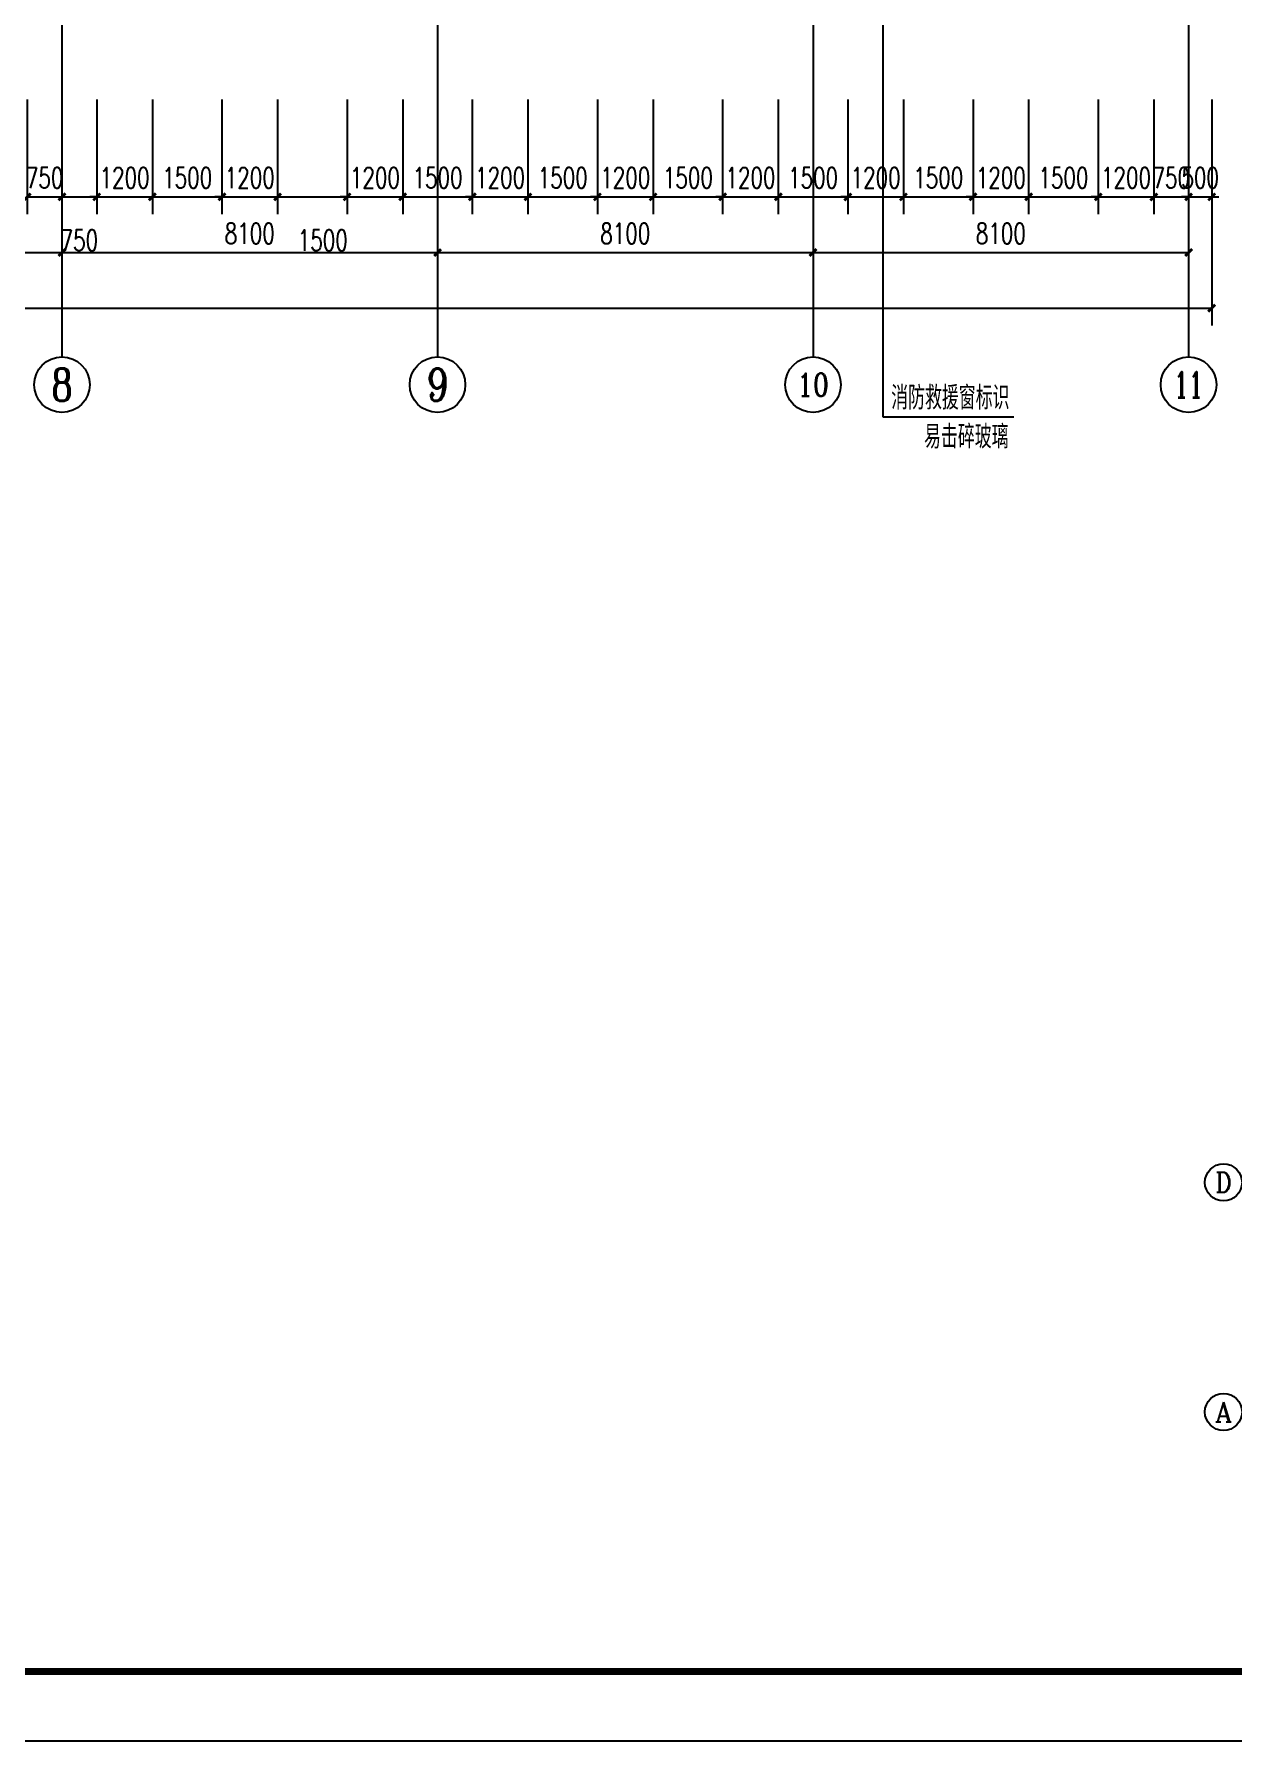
# Model space of a CAD drawing. Extents: x 1738711 to 2346805, y 1189731 to 2516152.
# Drawn here: x 1964985 to 1990840, y 1949090 to 1985918 of the extents above; entities that cross this region are included whole.
import ezdxf
from ezdxf.enums import TextEntityAlignment as Align

# ---------------------------------------------------------------- set-up
doc = ezdxf.new("R2010")
doc.units = 0
doc.header["$LTSCALE"] = 1000
doc.header["$MEASUREMENT"] = 0
for name, color, linetype in [('AXIS', 3, 'Continuous'), ('AXIS_TEXT', 7, 'Continuous'), ('DIM_LEAD', 3, 'Continuous'), ('DOTE', 1, 'Continuous'), ('PUB_DIM', 3, 'Continuous'), ('PUB_TEXT', 7, 'Continuous'), ('TK', 4, 'Continuous')]:
    doc.layers.add(name, color=color, linetype=linetype)
doc.styles.add('_TCH_AXIS', font='COMPLEX', dxfattribs={"bigfont": 'GBCBIG'})
doc.styles.add('_TCH_DIM', font='SIMPLEX', dxfattribs={"bigfont": 'GBCBIG'})
doc.styles.add('_TCH_DIM_T3', font='SIMPLEX', dxfattribs={"width": 0.705882, "bigfont": 'GBCBIG'})
doc.styles.add('COMPLEX', font='COMPLEX')
doc.styles.add('宋体', font='SIMSUN.TTF', dxfattribs={"width": 0.75})
doc.dimstyles.new('_TCH_ARCH&&150', dxfattribs={"dimtxt": 446.25, "dimasz": 150, "dimexe": 375, "dimexo": 450, "dimgap": 189.375, "dimtad": 1, "dimdec": 0, "dimzin": 0, "dimdsep": 46, "dimtxsty": '_TCH_DIM_T3', "dimblk": 'ARCHTICK', "dimcen": 0.09, "dimclrt": 7, "dimazin": 2, "dimtfac": 1, "dimtdec": 0, "dimtix": 1, "dimtmove": 2, "dimatfit": 3, "dimfxl": 1, "dimtolj": 1, "dimtzin": 0, "dimarcsym": 0})

# ---------------------------------------------------------------- blocks, each defined once
blk = doc.blocks.new('herahreaherh')
at = {"layer": 'DIM_LEAD'}
for p, q in [((1983292, 1987351), (1983292, 1977666)), ((1983292, 1977666), (1986118, 1977666))]:
    blk.add_line(p, q, dxfattribs=at)
at = {"layer": 'PUB_TEXT', "color": 7, "style": '_TCH_DIM'}
for s, p in [('消防救援窗标识', (1983470, 1977823)), ('易击碎玻璃', (1984179, 1976983))]:
    blk.add_text(s, height=506.4, dxfattribs=at).set_placement(p)
blk = doc.blocks.new('hjashrtahreahe')
at = {"layer": 'TK', "color": 7, "const_width": 25}
blk.add_lwpolyline([(0, 59400), (84100, 59400), (84100, 0), (0, 0)], close=True, dxfattribs=at)
at = {"layer": 'TK', "color": 3, "const_width": 100}
blk.add_lwpolyline([(2500, 1000), (2500, 58400), (83100, 58400), (83100, 1000)], close=True, dxfattribs=at)
at = {"layer": 'TK', "style": '宋体', "width": 0.75}
for tag, height, p in [('项目负责人', 350, (6003, 57089)), ('专业负责人', 350, (6003, 56224)), ('设计人', 350, (6003, 55419)), ('版号1', 250, (77304, 22193)), ('时间1', 250, (82405, 22193)), ('版号2', 250, (77304, 21593)), ('时间2', 250, (82405, 21593)), ('版号3', 250, (77304, 20993)), ('时间3', 250, (82405, 20993)), ('建筑会签', 0.0001, (78978, 2403)), ('电气会签', 0.0001, (82128, 2403)), ('结构会签', 0.0001, (78978, 1803)), ('暖通会签', 0.0001, (82128, 1803)), ('给排水会签', 0.0001, (78978, 1250)), ('智能化会签', 0.0001, (82128, 1250))]:
    blk.add_attdef(tag, text='', height=height, dxfattribs=at).set_placement(p, align=Align.CENTER)
for tag, p in [('合作设计单位', (80816, 48986)), ('版号说明1', (79854, 22318)), ('版号说明2', (79854, 21718)), ('版号说明3', (79854, 21118)), ('浙江绿储科技有限公司', (80545, 16036)), ('百兆瓦级集中式熔盐储能关键', (80545, 14953)), ('设备研发及制造基地项目', (80545, 14603)), ('1#研发楼', (80545, 13636)), ('图名', (80545, 12436)), ('工程编号', (78978, 11461)), ('子项编号', (82128, 11461)), ('建筑', (78978, 10711)), ('图号', (82128, 10711)), ('施工图', (78978, 9961)), ('2023.03', (82128, 9961)), ('审定', (79353, 8461)), ('审核', (79353, 7711)), ('工程负责', (79353, 6961)), ('专业负责', (79353, 6211)), ('设计', (79353, 5461)), ('制图', (79353, 4711)), ('校对', (79353, 3961))]:
    blk.add_attdef(tag, text='', height=250, dxfattribs=at).set_placement(p, align=Align.MIDDLE_CENTER)
blk = doc.blocks.new('_ArchTick')
at = {"color": 0, "linetype": 'ByBlock', "const_width": 0.4}
blk.add_lwpolyline([(-0.5, -0.5), (0.5, 0.5)], dxfattribs=at)
blk = doc.blocks.new('*D3852')
at = {"layer": 'Defpoints', "color": 0, "transparency": 16777216}
for p in [(1964835, 1984956), (1965585, 1984956), (1965585, 1982409)]:
    blk.add_point(p, dxfattribs=at)
at = {"layer": 'PUB_DIM', "color": 0, "lineweight": -2, "transparency": 16777216}
for p, q in [((1964835, 1984506), (1964835, 1982034)), ((1965585, 1984506), (1965585, 1982034)), ((1964835, 1982409), (1965585, 1982409))]:
    blk.add_line(p, q, dxfattribs=at)
at = {"layer": 'PUB_DIM', "color": 0, "lineweight": -2, "transparency": 16777216, "xscale": 150, "yscale": 150, "zscale": 150, "rotation": 180}
blk.add_blockref('_ArchTick', (1964835, 1982409), dxfattribs=at)
at = {"layer": 'PUB_DIM', "color": 0, "lineweight": -2, "transparency": 16777216, "xscale": 150, "yscale": 150, "zscale": 150}
blk.add_blockref('_ArchTick', (1965585, 1982409), dxfattribs=at)
at = {"layer": 'PUB_DIM', "color": 7, "transparency": 16777216, "insert": (1965210, 1982822), "char_height": 446.2, "attachment_point": 5, "style": '_TCH_DIM_T3'}
blk.add_mtext('\\A1;750', dxfattribs=at)
blk = doc.blocks.new('*D3853')
at = {"layer": 'Defpoints', "color": 0, "transparency": 16777216}
for p in [(1965585, 1984956), (1966335, 1984956), (1966335, 1982409)]:
    blk.add_point(p, dxfattribs=at)
at = {"layer": 'PUB_DIM', "color": 0, "lineweight": -2, "transparency": 16777216}
for p, q in [((1965585, 1984506), (1965585, 1982034)), ((1966335, 1984506), (1966335, 1982034)), ((1965585, 1982409), (1966335, 1982409))]:
    blk.add_line(p, q, dxfattribs=at)
at = {"layer": 'PUB_DIM', "color": 0, "lineweight": -2, "transparency": 16777216, "xscale": 150, "yscale": 150, "zscale": 150, "rotation": 180}
blk.add_blockref('_ArchTick', (1965585, 1982409), dxfattribs=at)
at = {"layer": 'PUB_DIM', "color": 0, "lineweight": -2, "transparency": 16777216, "xscale": 150, "yscale": 150, "zscale": 150}
blk.add_blockref('_ArchTick', (1966335, 1982409), dxfattribs=at)
at = {"layer": 'PUB_DIM', "color": 7, "transparency": 16777216, "insert": (1965960, 1981472), "char_height": 446.2, "attachment_point": 5, "style": '_TCH_DIM_T3'}
blk.add_mtext('\\A1;750', dxfattribs=at)
blk = doc.blocks.new('*D3854')
at = {"layer": 'Defpoints', "color": 0, "transparency": 16777216}
for p in [(1966335, 1984956), (1967535, 1984956), (1967535, 1982409)]:
    blk.add_point(p, dxfattribs=at)
at = {"layer": 'PUB_DIM', "color": 0, "lineweight": -2, "transparency": 16777216}
for p, q in [((1966335, 1984506), (1966335, 1982034)), ((1967535, 1984506), (1967535, 1982034)), ((1966335, 1982409), (1966185, 1982409)), ((1966335, 1982409), (1967535, 1982409)), ((1967535, 1982409), (1967685, 1982409))]:
    blk.add_line(p, q, dxfattribs=at)
at = {"layer": 'PUB_DIM', "color": 0, "lineweight": -2, "transparency": 16777216, "xscale": 150, "yscale": 150, "zscale": 150}
blk.add_blockref('_ArchTick', (1966335, 1982409), dxfattribs=at)
at = {"layer": 'PUB_DIM', "color": 0, "lineweight": -2, "transparency": 16777216, "xscale": 150, "yscale": 150, "zscale": 150, "rotation": 180}
blk.add_blockref('_ArchTick', (1967535, 1982409), dxfattribs=at)
at = {"layer": 'PUB_DIM', "color": 7, "transparency": 16777216, "insert": (1966935, 1982822), "char_height": 446.2, "attachment_point": 5, "style": '_TCH_DIM_T3'}
blk.add_mtext('\\A1;1200', dxfattribs=at)
blk = doc.blocks.new('*D3855')
at = {"layer": 'Defpoints', "color": 0, "transparency": 16777216}
for p in [(1967535, 1984956), (1969035, 1984956), (1969035, 1982409)]:
    blk.add_point(p, dxfattribs=at)
at = {"layer": 'PUB_DIM', "color": 0, "lineweight": -2, "transparency": 16777216}
for p, q in [((1967535, 1984506), (1967535, 1982034)), ((1969035, 1984506), (1969035, 1982034)), ((1967535, 1982409), (1969035, 1982409))]:
    blk.add_line(p, q, dxfattribs=at)
at = {"layer": 'PUB_DIM', "color": 0, "lineweight": -2, "transparency": 16777216, "xscale": 150, "yscale": 150, "zscale": 150, "rotation": 180}
blk.add_blockref('_ArchTick', (1967535, 1982409), dxfattribs=at)
at = {"layer": 'PUB_DIM', "color": 0, "lineweight": -2, "transparency": 16777216, "xscale": 150, "yscale": 150, "zscale": 150}
blk.add_blockref('_ArchTick', (1969035, 1982409), dxfattribs=at)
at = {"layer": 'PUB_DIM', "color": 7, "transparency": 16777216, "insert": (1968285, 1982822), "char_height": 446.2, "attachment_point": 5, "style": '_TCH_DIM_T3'}
blk.add_mtext('\\A1;1500', dxfattribs=at)
blk = doc.blocks.new('*D3856')
at = {"layer": 'Defpoints', "color": 0, "transparency": 16777216}
for p in [(1969035, 1984956), (1970235, 1984956), (1970235, 1982409)]:
    blk.add_point(p, dxfattribs=at)
at = {"layer": 'PUB_DIM', "color": 0, "lineweight": -2, "transparency": 16777216}
for p, q in [((1969035, 1984506), (1969035, 1982034)), ((1970235, 1984506), (1970235, 1982034)), ((1969035, 1982409), (1968885, 1982409)), ((1969035, 1982409), (1970235, 1982409)), ((1970235, 1982409), (1970385, 1982409))]:
    blk.add_line(p, q, dxfattribs=at)
at = {"layer": 'PUB_DIM', "color": 0, "lineweight": -2, "transparency": 16777216, "xscale": 150, "yscale": 150, "zscale": 150}
blk.add_blockref('_ArchTick', (1969035, 1982409), dxfattribs=at)
at = {"layer": 'PUB_DIM', "color": 0, "lineweight": -2, "transparency": 16777216, "xscale": 150, "yscale": 150, "zscale": 150, "rotation": 180}
blk.add_blockref('_ArchTick', (1970235, 1982409), dxfattribs=at)
at = {"layer": 'PUB_DIM', "color": 7, "transparency": 16777216, "insert": (1969635, 1982822), "char_height": 446.2, "attachment_point": 5, "style": '_TCH_DIM_T3'}
blk.add_mtext('\\A1;1200', dxfattribs=at)
blk = doc.blocks.new('*D3857')
at = {"layer": 'Defpoints', "color": 0, "transparency": 16777216}
for p in [(1970235, 1984956), (1971735, 1984956), (1971735, 1982409)]:
    blk.add_point(p, dxfattribs=at)
at = {"layer": 'PUB_DIM', "color": 0, "lineweight": -2, "transparency": 16777216}
for p, q in [((1970235, 1984506), (1970235, 1982034)), ((1971735, 1984506), (1971735, 1982034)), ((1970235, 1982409), (1971735, 1982409))]:
    blk.add_line(p, q, dxfattribs=at)
at = {"layer": 'PUB_DIM', "color": 0, "lineweight": -2, "transparency": 16777216, "xscale": 150, "yscale": 150, "zscale": 150, "rotation": 180}
blk.add_blockref('_ArchTick', (1970235, 1982409), dxfattribs=at)
at = {"layer": 'PUB_DIM', "color": 0, "lineweight": -2, "transparency": 16777216, "xscale": 150, "yscale": 150, "zscale": 150}
blk.add_blockref('_ArchTick', (1971735, 1982409), dxfattribs=at)
at = {"layer": 'PUB_DIM', "color": 7, "transparency": 16777216, "insert": (1971210, 1981472), "char_height": 446.2, "attachment_point": 5, "style": '_TCH_DIM_T3'}
blk.add_mtext('\\A1;1500', dxfattribs=at)
blk = doc.blocks.new('*D3858')
at = {"layer": 'Defpoints', "color": 0, "transparency": 16777216}
for p in [(1971735, 1984956), (1972935, 1984956), (1972935, 1982409)]:
    blk.add_point(p, dxfattribs=at)
at = {"layer": 'PUB_DIM', "color": 0, "lineweight": -2, "transparency": 16777216}
for p, q in [((1971735, 1984506), (1971735, 1982034)), ((1972935, 1984506), (1972935, 1982034)), ((1971735, 1982409), (1971585, 1982409)), ((1971735, 1982409), (1972935, 1982409)), ((1972935, 1982409), (1973085, 1982409))]:
    blk.add_line(p, q, dxfattribs=at)
at = {"layer": 'PUB_DIM', "color": 0, "lineweight": -2, "transparency": 16777216, "xscale": 150, "yscale": 150, "zscale": 150}
blk.add_blockref('_ArchTick', (1971735, 1982409), dxfattribs=at)
at = {"layer": 'PUB_DIM', "color": 0, "lineweight": -2, "transparency": 16777216, "xscale": 150, "yscale": 150, "zscale": 150, "rotation": 180}
blk.add_blockref('_ArchTick', (1972935, 1982409), dxfattribs=at)
at = {"layer": 'PUB_DIM', "color": 7, "transparency": 16777216, "insert": (1972335, 1982822), "char_height": 446.2, "attachment_point": 5, "style": '_TCH_DIM_T3'}
blk.add_mtext('\\A1;1200', dxfattribs=at)
blk = doc.blocks.new('*D3859')
at = {"layer": 'Defpoints', "color": 0, "transparency": 16777216}
for p in [(1972935, 1984956), (1974435, 1984956), (1974435, 1982409)]:
    blk.add_point(p, dxfattribs=at)
at = {"layer": 'PUB_DIM', "color": 0, "lineweight": -2, "transparency": 16777216}
for p, q in [((1972935, 1984506), (1972935, 1982034)), ((1974435, 1984506), (1974435, 1982034)), ((1972935, 1982409), (1974435, 1982409))]:
    blk.add_line(p, q, dxfattribs=at)
at = {"layer": 'PUB_DIM', "color": 0, "lineweight": -2, "transparency": 16777216, "xscale": 150, "yscale": 150, "zscale": 150, "rotation": 180}
blk.add_blockref('_ArchTick', (1972935, 1982409), dxfattribs=at)
at = {"layer": 'PUB_DIM', "color": 0, "lineweight": -2, "transparency": 16777216, "xscale": 150, "yscale": 150, "zscale": 150}
blk.add_blockref('_ArchTick', (1974435, 1982409), dxfattribs=at)
at = {"layer": 'PUB_DIM', "color": 7, "transparency": 16777216, "insert": (1973685, 1982822), "char_height": 446.2, "attachment_point": 5, "style": '_TCH_DIM_T3'}
blk.add_mtext('\\A1;1500', dxfattribs=at)
blk = doc.blocks.new('*D3860')
at = {"layer": 'Defpoints', "color": 0, "transparency": 16777216}
for p in [(1974435, 1984956), (1975635, 1984956), (1975635, 1982409)]:
    blk.add_point(p, dxfattribs=at)
at = {"layer": 'PUB_DIM', "color": 0, "lineweight": -2, "transparency": 16777216}
for p, q in [((1974435, 1984506), (1974435, 1982034)), ((1975635, 1984506), (1975635, 1982034)), ((1974435, 1982409), (1974285, 1982409)), ((1974435, 1982409), (1975635, 1982409)), ((1975635, 1982409), (1975785, 1982409))]:
    blk.add_line(p, q, dxfattribs=at)
at = {"layer": 'PUB_DIM', "color": 0, "lineweight": -2, "transparency": 16777216, "xscale": 150, "yscale": 150, "zscale": 150}
blk.add_blockref('_ArchTick', (1974435, 1982409), dxfattribs=at)
at = {"layer": 'PUB_DIM', "color": 0, "lineweight": -2, "transparency": 16777216, "xscale": 150, "yscale": 150, "zscale": 150, "rotation": 180}
blk.add_blockref('_ArchTick', (1975635, 1982409), dxfattribs=at)
at = {"layer": 'PUB_DIM', "color": 7, "transparency": 16777216, "insert": (1975035, 1982822), "char_height": 446.2, "attachment_point": 5, "style": '_TCH_DIM_T3'}
blk.add_mtext('\\A1;1200', dxfattribs=at)
blk = doc.blocks.new('*D3861')
at = {"layer": 'Defpoints', "color": 0, "transparency": 16777216}
for p in [(1975635, 1984956), (1977135, 1984956), (1977135, 1982409)]:
    blk.add_point(p, dxfattribs=at)
at = {"layer": 'PUB_DIM', "color": 0, "lineweight": -2, "transparency": 16777216}
for p, q in [((1975635, 1984506), (1975635, 1982034)), ((1977135, 1984506), (1977135, 1982034)), ((1975635, 1982409), (1977135, 1982409))]:
    blk.add_line(p, q, dxfattribs=at)
at = {"layer": 'PUB_DIM', "color": 0, "lineweight": -2, "transparency": 16777216, "xscale": 150, "yscale": 150, "zscale": 150, "rotation": 180}
blk.add_blockref('_ArchTick', (1975635, 1982409), dxfattribs=at)
at = {"layer": 'PUB_DIM', "color": 0, "lineweight": -2, "transparency": 16777216, "xscale": 150, "yscale": 150, "zscale": 150}
blk.add_blockref('_ArchTick', (1977135, 1982409), dxfattribs=at)
at = {"layer": 'PUB_DIM', "color": 7, "transparency": 16777216, "insert": (1976385, 1982822), "char_height": 446.2, "attachment_point": 5, "style": '_TCH_DIM_T3'}
blk.add_mtext('\\A1;1500', dxfattribs=at)
blk = doc.blocks.new('*D3862')
at = {"layer": 'Defpoints', "color": 0, "transparency": 16777216}
for p in [(1977135, 1984956), (1978335, 1984956), (1978335, 1982409)]:
    blk.add_point(p, dxfattribs=at)
at = {"layer": 'PUB_DIM', "color": 0, "lineweight": -2, "transparency": 16777216}
for p, q in [((1977135, 1984506), (1977135, 1982034)), ((1978335, 1984506), (1978335, 1982034)), ((1977135, 1982409), (1976985, 1982409)), ((1977135, 1982409), (1978335, 1982409)), ((1978335, 1982409), (1978485, 1982409))]:
    blk.add_line(p, q, dxfattribs=at)
at = {"layer": 'PUB_DIM', "color": 0, "lineweight": -2, "transparency": 16777216, "xscale": 150, "yscale": 150, "zscale": 150}
blk.add_blockref('_ArchTick', (1977135, 1982409), dxfattribs=at)
at = {"layer": 'PUB_DIM', "color": 0, "lineweight": -2, "transparency": 16777216, "xscale": 150, "yscale": 150, "zscale": 150, "rotation": 180}
blk.add_blockref('_ArchTick', (1978335, 1982409), dxfattribs=at)
at = {"layer": 'PUB_DIM', "color": 7, "transparency": 16777216, "insert": (1977735, 1982822), "char_height": 446.2, "attachment_point": 5, "style": '_TCH_DIM_T3'}
blk.add_mtext('\\A1;1200', dxfattribs=at)
blk = doc.blocks.new('*D3863')
at = {"layer": 'Defpoints', "color": 0, "transparency": 16777216}
for p in [(1978335, 1984956), (1979835, 1984956), (1979835, 1982409)]:
    blk.add_point(p, dxfattribs=at)
at = {"layer": 'PUB_DIM', "color": 0, "lineweight": -2, "transparency": 16777216}
for p, q in [((1978335, 1984506), (1978335, 1982034)), ((1979835, 1984506), (1979835, 1982034)), ((1978335, 1982409), (1979835, 1982409))]:
    blk.add_line(p, q, dxfattribs=at)
at = {"layer": 'PUB_DIM', "color": 0, "lineweight": -2, "transparency": 16777216, "xscale": 150, "yscale": 150, "zscale": 150, "rotation": 180}
blk.add_blockref('_ArchTick', (1978335, 1982409), dxfattribs=at)
at = {"layer": 'PUB_DIM', "color": 0, "lineweight": -2, "transparency": 16777216, "xscale": 150, "yscale": 150, "zscale": 150}
blk.add_blockref('_ArchTick', (1979835, 1982409), dxfattribs=at)
at = {"layer": 'PUB_DIM', "color": 7, "transparency": 16777216, "insert": (1979085, 1982822), "char_height": 446.2, "attachment_point": 5, "style": '_TCH_DIM_T3'}
blk.add_mtext('\\A1;1500', dxfattribs=at)
blk = doc.blocks.new('*D3864')
at = {"layer": 'Defpoints', "color": 0, "transparency": 16777216}
for p in [(1979835, 1984956), (1981035, 1984956), (1981035, 1982409)]:
    blk.add_point(p, dxfattribs=at)
at = {"layer": 'PUB_DIM', "color": 0, "lineweight": -2, "transparency": 16777216}
for p, q in [((1979835, 1984506), (1979835, 1982034)), ((1981035, 1984506), (1981035, 1982034)), ((1979835, 1982409), (1979685, 1982409)), ((1979835, 1982409), (1981035, 1982409)), ((1981035, 1982409), (1981185, 1982409))]:
    blk.add_line(p, q, dxfattribs=at)
at = {"layer": 'PUB_DIM', "color": 0, "lineweight": -2, "transparency": 16777216, "xscale": 150, "yscale": 150, "zscale": 150}
blk.add_blockref('_ArchTick', (1979835, 1982409), dxfattribs=at)
at = {"layer": 'PUB_DIM', "color": 0, "lineweight": -2, "transparency": 16777216, "xscale": 150, "yscale": 150, "zscale": 150, "rotation": 180}
blk.add_blockref('_ArchTick', (1981035, 1982409), dxfattribs=at)
at = {"layer": 'PUB_DIM', "color": 7, "transparency": 16777216, "insert": (1980435, 1982822), "char_height": 446.2, "attachment_point": 5, "style": '_TCH_DIM_T3'}
blk.add_mtext('\\A1;1200', dxfattribs=at)
blk = doc.blocks.new('*D3865')
at = {"layer": 'Defpoints', "color": 0, "transparency": 16777216}
for p in [(1981035, 1984956), (1982535, 1984956), (1982535, 1982409)]:
    blk.add_point(p, dxfattribs=at)
at = {"layer": 'PUB_DIM', "color": 0, "lineweight": -2, "transparency": 16777216}
for p, q in [((1981035, 1984506), (1981035, 1982034)), ((1982535, 1984506), (1982535, 1982034)), ((1981035, 1982409), (1982535, 1982409))]:
    blk.add_line(p, q, dxfattribs=at)
at = {"layer": 'PUB_DIM', "color": 0, "lineweight": -2, "transparency": 16777216, "xscale": 150, "yscale": 150, "zscale": 150, "rotation": 180}
blk.add_blockref('_ArchTick', (1981035, 1982409), dxfattribs=at)
at = {"layer": 'PUB_DIM', "color": 0, "lineweight": -2, "transparency": 16777216, "xscale": 150, "yscale": 150, "zscale": 150}
blk.add_blockref('_ArchTick', (1982535, 1982409), dxfattribs=at)
at = {"layer": 'PUB_DIM', "color": 7, "transparency": 16777216, "insert": (1981785, 1982822), "char_height": 446.2, "attachment_point": 5, "style": '_TCH_DIM_T3'}
blk.add_mtext('\\A1;1500', dxfattribs=at)
blk = doc.blocks.new('*D3866')
at = {"layer": 'Defpoints', "color": 0, "transparency": 16777216}
for p in [(1982535, 1984956), (1983735, 1984956), (1983735, 1982409)]:
    blk.add_point(p, dxfattribs=at)
at = {"layer": 'PUB_DIM', "color": 0, "lineweight": -2, "transparency": 16777216}
for p, q in [((1982535, 1984506), (1982535, 1982034)), ((1983735, 1984506), (1983735, 1982034)), ((1982535, 1982409), (1982385, 1982409)), ((1982535, 1982409), (1983735, 1982409)), ((1983735, 1982409), (1983885, 1982409))]:
    blk.add_line(p, q, dxfattribs=at)
at = {"layer": 'PUB_DIM', "color": 0, "lineweight": -2, "transparency": 16777216, "xscale": 150, "yscale": 150, "zscale": 150}
blk.add_blockref('_ArchTick', (1982535, 1982409), dxfattribs=at)
at = {"layer": 'PUB_DIM', "color": 0, "lineweight": -2, "transparency": 16777216, "xscale": 150, "yscale": 150, "zscale": 150, "rotation": 180}
blk.add_blockref('_ArchTick', (1983735, 1982409), dxfattribs=at)
at = {"layer": 'PUB_DIM', "color": 7, "transparency": 16777216, "insert": (1983135, 1982822), "char_height": 446.2, "attachment_point": 5, "style": '_TCH_DIM_T3'}
blk.add_mtext('\\A1;1200', dxfattribs=at)
blk = doc.blocks.new('*D3867')
at = {"layer": 'Defpoints', "color": 0, "transparency": 16777216}
for p in [(1983735, 1984956), (1985235, 1984956), (1985235, 1982409)]:
    blk.add_point(p, dxfattribs=at)
at = {"layer": 'PUB_DIM', "color": 0, "lineweight": -2, "transparency": 16777216}
for p, q in [((1983735, 1984506), (1983735, 1982034)), ((1985235, 1984506), (1985235, 1982034)), ((1983735, 1982409), (1985235, 1982409))]:
    blk.add_line(p, q, dxfattribs=at)
at = {"layer": 'PUB_DIM', "color": 0, "lineweight": -2, "transparency": 16777216, "xscale": 150, "yscale": 150, "zscale": 150, "rotation": 180}
blk.add_blockref('_ArchTick', (1983735, 1982409), dxfattribs=at)
at = {"layer": 'PUB_DIM', "color": 0, "lineweight": -2, "transparency": 16777216, "xscale": 150, "yscale": 150, "zscale": 150}
blk.add_blockref('_ArchTick', (1985235, 1982409), dxfattribs=at)
at = {"layer": 'PUB_DIM', "color": 7, "transparency": 16777216, "insert": (1984485, 1982822), "char_height": 446.2, "attachment_point": 5, "style": '_TCH_DIM_T3'}
blk.add_mtext('\\A1;1500', dxfattribs=at)
blk = doc.blocks.new('*D3868')
at = {"layer": 'Defpoints', "color": 0, "transparency": 16777216}
for p in [(1985235, 1984956), (1986435, 1984956), (1986435, 1982409)]:
    blk.add_point(p, dxfattribs=at)
at = {"layer": 'PUB_DIM', "color": 0, "lineweight": -2, "transparency": 16777216}
for p, q in [((1985235, 1984506), (1985235, 1982034)), ((1986435, 1984506), (1986435, 1982034)), ((1985235, 1982409), (1985085, 1982409)), ((1985235, 1982409), (1986435, 1982409)), ((1986435, 1982409), (1986585, 1982409))]:
    blk.add_line(p, q, dxfattribs=at)
at = {"layer": 'PUB_DIM', "color": 0, "lineweight": -2, "transparency": 16777216, "xscale": 150, "yscale": 150, "zscale": 150}
blk.add_blockref('_ArchTick', (1985235, 1982409), dxfattribs=at)
at = {"layer": 'PUB_DIM', "color": 0, "lineweight": -2, "transparency": 16777216, "xscale": 150, "yscale": 150, "zscale": 150, "rotation": 180}
blk.add_blockref('_ArchTick', (1986435, 1982409), dxfattribs=at)
at = {"layer": 'PUB_DIM', "color": 7, "transparency": 16777216, "insert": (1985835, 1982822), "char_height": 446.2, "attachment_point": 5, "style": '_TCH_DIM_T3'}
blk.add_mtext('\\A1;1200', dxfattribs=at)
blk = doc.blocks.new('*D3869')
at = {"layer": 'Defpoints', "color": 0, "transparency": 16777216}
for p in [(1986435, 1984956), (1987935, 1984956), (1987935, 1982409)]:
    blk.add_point(p, dxfattribs=at)
at = {"layer": 'PUB_DIM', "color": 0, "lineweight": -2, "transparency": 16777216}
for p, q in [((1986435, 1984506), (1986435, 1982034)), ((1987935, 1984506), (1987935, 1982034)), ((1986435, 1982409), (1987935, 1982409))]:
    blk.add_line(p, q, dxfattribs=at)
at = {"layer": 'PUB_DIM', "color": 0, "lineweight": -2, "transparency": 16777216, "xscale": 150, "yscale": 150, "zscale": 150, "rotation": 180}
blk.add_blockref('_ArchTick', (1986435, 1982409), dxfattribs=at)
at = {"layer": 'PUB_DIM', "color": 0, "lineweight": -2, "transparency": 16777216, "xscale": 150, "yscale": 150, "zscale": 150}
blk.add_blockref('_ArchTick', (1987935, 1982409), dxfattribs=at)
at = {"layer": 'PUB_DIM', "color": 7, "transparency": 16777216, "insert": (1987185, 1982822), "char_height": 446.2, "attachment_point": 5, "style": '_TCH_DIM_T3'}
blk.add_mtext('\\A1;1500', dxfattribs=at)
blk = doc.blocks.new('*D3870')
at = {"layer": 'Defpoints', "color": 0, "transparency": 16777216}
for p in [(1987935, 1984956), (1989135, 1984956), (1989135, 1982409)]:
    blk.add_point(p, dxfattribs=at)
at = {"layer": 'PUB_DIM', "color": 0, "lineweight": -2, "transparency": 16777216}
for p, q in [((1987935, 1984506), (1987935, 1982034)), ((1989135, 1984506), (1989135, 1982034)), ((1987935, 1982409), (1987785, 1982409)), ((1987935, 1982409), (1989135, 1982409)), ((1989135, 1982409), (1989285, 1982409))]:
    blk.add_line(p, q, dxfattribs=at)
at = {"layer": 'PUB_DIM', "color": 0, "lineweight": -2, "transparency": 16777216, "xscale": 150, "yscale": 150, "zscale": 150}
blk.add_blockref('_ArchTick', (1987935, 1982409), dxfattribs=at)
at = {"layer": 'PUB_DIM', "color": 0, "lineweight": -2, "transparency": 16777216, "xscale": 150, "yscale": 150, "zscale": 150, "rotation": 180}
blk.add_blockref('_ArchTick', (1989135, 1982409), dxfattribs=at)
at = {"layer": 'PUB_DIM', "color": 7, "transparency": 16777216, "insert": (1988535, 1982822), "char_height": 446.2, "attachment_point": 5, "style": '_TCH_DIM_T3'}
blk.add_mtext('\\A1;1200', dxfattribs=at)
blk = doc.blocks.new('*D3871')
at = {"layer": 'Defpoints', "color": 0, "transparency": 16777216}
for p in [(1989135, 1984956), (1989885, 1984956), (1989885, 1982409)]:
    blk.add_point(p, dxfattribs=at)
at = {"layer": 'PUB_DIM', "color": 0, "lineweight": -2, "transparency": 16777216}
for p, q in [((1989135, 1984506), (1989135, 1982034)), ((1989885, 1984506), (1989885, 1982034)), ((1989135, 1982409), (1989885, 1982409))]:
    blk.add_line(p, q, dxfattribs=at)
at = {"layer": 'PUB_DIM', "color": 0, "lineweight": -2, "transparency": 16777216, "xscale": 150, "yscale": 150, "zscale": 150, "rotation": 180}
blk.add_blockref('_ArchTick', (1989135, 1982409), dxfattribs=at)
at = {"layer": 'PUB_DIM', "color": 0, "lineweight": -2, "transparency": 16777216, "xscale": 150, "yscale": 150, "zscale": 150}
blk.add_blockref('_ArchTick', (1989885, 1982409), dxfattribs=at)
at = {"layer": 'PUB_DIM', "color": 7, "transparency": 16777216, "insert": (1989510, 1982822), "char_height": 446.2, "attachment_point": 5, "style": '_TCH_DIM_T3'}
blk.add_mtext('\\A1;750', dxfattribs=at)
blk = doc.blocks.new('*D3872')
at = {"layer": 'Defpoints', "color": 0, "transparency": 16777216}
for p in [(1989885, 1984956), (1990385, 1984956), (1990385, 1982409)]:
    blk.add_point(p, dxfattribs=at)
at = {"layer": 'PUB_DIM', "color": 0, "lineweight": -2, "transparency": 16777216}
for p, q in [((1989885, 1984506), (1989885, 1982034)), ((1990385, 1984506), (1990385, 1982034)), ((1989885, 1982409), (1989735, 1982409)), ((1989885, 1982409), (1990385, 1982409)), ((1990385, 1982409), (1990535, 1982409))]:
    blk.add_line(p, q, dxfattribs=at)
at = {"layer": 'PUB_DIM', "color": 0, "lineweight": -2, "transparency": 16777216, "xscale": 150, "yscale": 150, "zscale": 150}
blk.add_blockref('_ArchTick', (1989885, 1982409), dxfattribs=at)
at = {"layer": 'PUB_DIM', "color": 0, "lineweight": -2, "transparency": 16777216, "xscale": 150, "yscale": 150, "zscale": 150, "rotation": 180}
blk.add_blockref('_ArchTick', (1990385, 1982409), dxfattribs=at)
at = {"layer": 'PUB_DIM', "color": 7, "transparency": 16777216, "insert": (1990135, 1982822), "char_height": 446.2, "attachment_point": 5, "style": '_TCH_DIM_T3'}
blk.add_mtext('\\A1;500', dxfattribs=at)
blk = doc.blocks.new('*D3876')
at = {"layer": 'AXIS', "color": 0, "lineweight": -2, "transparency": 16777216}
for p, q in [((1957485, 1984509), (1957485, 1980834)), ((1965585, 1984509), (1965585, 1980834)), ((1957485, 1981209), (1965585, 1981209))]:
    blk.add_line(p, q, dxfattribs=at)
at = {"layer": 'Defpoints', "color": 0, "transparency": 16777216}
for p in [(1957485, 1984959), (1965585, 1984959), (1965585, 1981209)]:
    blk.add_point(p, dxfattribs=at)
at = {"layer": 'AXIS', "color": 0, "lineweight": -2, "transparency": 16777216, "xscale": 150, "yscale": 150, "zscale": 150, "rotation": 180}
blk.add_blockref('_ArchTick', (1957485, 1981209), dxfattribs=at)
at = {"layer": 'AXIS', "color": 0, "lineweight": -2, "transparency": 16777216, "xscale": 150, "yscale": 150, "zscale": 150}
blk.add_blockref('_ArchTick', (1965585, 1981209), dxfattribs=at)
at = {"layer": 'AXIS', "color": 7, "transparency": 16777216, "insert": (1961535, 1981622), "char_height": 446.2, "attachment_point": 5, "style": '_TCH_DIM_T3'}
blk.add_mtext('\\A1;8100', dxfattribs=at)
blk = doc.blocks.new('*D3877')
at = {"layer": 'AXIS', "color": 0, "lineweight": -2, "transparency": 16777216}
for p, q in [((1965585, 1984509), (1965585, 1980834)), ((1973685, 1984509), (1973685, 1980834)), ((1965585, 1981209), (1973685, 1981209))]:
    blk.add_line(p, q, dxfattribs=at)
at = {"layer": 'Defpoints', "color": 0, "transparency": 16777216}
for p in [(1965585, 1984959), (1973685, 1984959), (1973685, 1981209)]:
    blk.add_point(p, dxfattribs=at)
at = {"layer": 'AXIS', "color": 0, "lineweight": -2, "transparency": 16777216, "xscale": 150, "yscale": 150, "zscale": 150, "rotation": 180}
blk.add_blockref('_ArchTick', (1965585, 1981209), dxfattribs=at)
at = {"layer": 'AXIS', "color": 0, "lineweight": -2, "transparency": 16777216, "xscale": 150, "yscale": 150, "zscale": 150}
blk.add_blockref('_ArchTick', (1973685, 1981209), dxfattribs=at)
at = {"layer": 'AXIS', "color": 7, "transparency": 16777216, "insert": (1969635, 1981622), "char_height": 446.2, "attachment_point": 5, "style": '_TCH_DIM_T3'}
blk.add_mtext('\\A1;8100', dxfattribs=at)
blk = doc.blocks.new('*D3878')
at = {"layer": 'AXIS', "color": 0, "lineweight": -2, "transparency": 16777216}
for p, q in [((1973685, 1984509), (1973685, 1980834)), ((1981785, 1984509), (1981785, 1980834)), ((1973685, 1981209), (1981785, 1981209))]:
    blk.add_line(p, q, dxfattribs=at)
at = {"layer": 'Defpoints', "color": 0, "transparency": 16777216}
for p in [(1973685, 1984959), (1981785, 1984959), (1981785, 1981209)]:
    blk.add_point(p, dxfattribs=at)
at = {"layer": 'AXIS', "color": 0, "lineweight": -2, "transparency": 16777216, "xscale": 150, "yscale": 150, "zscale": 150, "rotation": 180}
blk.add_blockref('_ArchTick', (1973685, 1981209), dxfattribs=at)
at = {"layer": 'AXIS', "color": 0, "lineweight": -2, "transparency": 16777216, "xscale": 150, "yscale": 150, "zscale": 150}
blk.add_blockref('_ArchTick', (1981785, 1981209), dxfattribs=at)
at = {"layer": 'AXIS', "color": 7, "transparency": 16777216, "insert": (1977735, 1981622), "char_height": 446.2, "attachment_point": 5, "style": '_TCH_DIM_T3'}
blk.add_mtext('\\A1;8100', dxfattribs=at)
blk = doc.blocks.new('*D3879')
at = {"layer": 'AXIS', "color": 0, "lineweight": -2, "transparency": 16777216}
for p, q in [((1981785, 1984509), (1981785, 1980834)), ((1989885, 1984509), (1989885, 1980834)), ((1981785, 1981209), (1989885, 1981209))]:
    blk.add_line(p, q, dxfattribs=at)
at = {"layer": 'Defpoints', "color": 0, "transparency": 16777216}
for p in [(1981785, 1984959), (1989885, 1984959), (1989885, 1981209)]:
    blk.add_point(p, dxfattribs=at)
at = {"layer": 'AXIS', "color": 0, "lineweight": -2, "transparency": 16777216, "xscale": 150, "yscale": 150, "zscale": 150, "rotation": 180}
blk.add_blockref('_ArchTick', (1981785, 1981209), dxfattribs=at)
at = {"layer": 'AXIS', "color": 0, "lineweight": -2, "transparency": 16777216, "xscale": 150, "yscale": 150, "zscale": 150}
blk.add_blockref('_ArchTick', (1989885, 1981209), dxfattribs=at)
at = {"layer": 'AXIS', "color": 7, "transparency": 16777216, "insert": (1985835, 1981622), "char_height": 446.2, "attachment_point": 5, "style": '_TCH_DIM_T3'}
blk.add_mtext('\\A1;8100', dxfattribs=at)
blk = doc.blocks.new('*D3880')
at = {"layer": 'AXIS', "color": 0, "lineweight": -2, "transparency": 16777216}
for p, q in [((1932685, 1984506), (1932685, 1979634)), ((1990385, 1984506), (1990385, 1979634)), ((1932685, 1980009), (1990385, 1980009))]:
    blk.add_line(p, q, dxfattribs=at)
at = {"layer": 'Defpoints', "color": 0, "transparency": 16777216}
for p in [(1932685, 1984956), (1990385, 1984956), (1990385, 1980009)]:
    blk.add_point(p, dxfattribs=at)
at = {"layer": 'AXIS', "color": 0, "lineweight": -2, "transparency": 16777216, "xscale": 150, "yscale": 150, "zscale": 150, "rotation": 180}
blk.add_blockref('_ArchTick', (1932685, 1980009), dxfattribs=at)
at = {"layer": 'AXIS', "color": 0, "lineweight": -2, "transparency": 16777216, "xscale": 150, "yscale": 150, "zscale": 150}
blk.add_blockref('_ArchTick', (1990385, 1980009), dxfattribs=at)
at = {"layer": 'AXIS', "color": 7, "transparency": 16777216, "insert": (1961535, 1980422), "char_height": 446.2, "attachment_point": 5, "style": '_TCH_DIM_T3'}
blk.add_mtext('\\A1;57700', dxfattribs=at)
blk = doc.blocks.new('_AXISO')
blk.add_circle((0, 0), 0.5)
at = {"layer": 'AXIS_TEXT', "style": 'COMPLEX', "width": 1.041667}
blk.add_attdef('A', text='', height=0.56, dxfattribs=at).set_placement((-0.25, -0.28), (0.25, -0.28), align=Align.FIT)

msp = doc.modelspace()

# ---------------------------------------------------------------- linework, layer by layer
at = {"layer": 'AXIS'}
for p, q in [((1965584.6, 1984959.1), (1965584.6, 1978959.1)), ((1973684.6, 1984959.1), (1973684.6, 1978959.1)), ((1981784.6, 1984959.1), (1981784.6, 1978959.1)), ((1989884.6, 1984959.1), (1989884.6, 1978959.1))]:
    msp.add_line(p, q, dxfattribs=at)
at = {"layer": 'DOTE'}
for p, q in [((1965584.6, 2009559.1), (1965584.6, 1984959.1)), ((1973684.6, 2009559.1), (1973684.6, 1984959.1)), ((1981784.6, 2009559.1), (1981784.6, 1984959.1)), ((1989884.6, 2009559.1), (1989884.6, 1984959.1))]:
    msp.add_line(p, q, dxfattribs=at)

# ---------------------------------------------------------------- block references
at = {"xscale": 1.5, "yscale": 1.5, "zscale": 1.5}
msp.add_blockref('hjashrtahreahe', (1897833.1, 1949109.1), dxfattribs=at)
msp.add_blockref('herahreaherh', (0, 0))
at = {"layer": 'AXIS'}
ref = msp.add_blockref('_AXISO', (1965584.6, 1978359.1), dxfattribs=dict(at, xscale=1200, yscale=1200, zscale=1200))
ref.add_attrib('A', '8', dxfattribs={"layer": 'AXIS_TEXT', "ltscale": 0.5, "height": 698.9, "style": '_TCH_AXIS'}).set_placement((1965351.7, 1978009.6), (1965817.6, 1978009.6), align=Align.FIT)
ref = msp.add_blockref('_AXISO', (1973684.6, 1978359.1), dxfattribs=dict(at, xscale=1200, yscale=1200, zscale=1200))
ref.add_attrib('A', '9', dxfattribs={"layer": 'AXIS_TEXT', "ltscale": 0.5, "height": 698.9, "style": '_TCH_AXIS'}).set_placement((1973451.7, 1978009.6), (1973917.6, 1978009.6), align=Align.FIT)
ref = msp.add_blockref('_AXISO', (1981784.6, 1978359.1), dxfattribs=dict(at, xscale=1200, yscale=1200, zscale=1200))
ref.add_attrib('A', '10', dxfattribs={"layer": 'AXIS_TEXT', "ltscale": 0.5, "height": 492.67, "style": '_TCH_AXIS'}).set_placement((1981444.5, 1978112.8), (1982124.8, 1978112.8), align=Align.FIT)
ref = msp.add_blockref('_AXISO', (1989884.6, 1978359.1), dxfattribs=dict(at, xscale=1200, yscale=1200, zscale=1200))
ref.add_attrib('A', '11', dxfattribs={"layer": 'AXIS_TEXT', "ltscale": 0.5, "height": 553.14, "style": '_TCH_AXIS'}).set_placement((1989568.5, 1978082.5), (1990200.7, 1978082.5), align=Align.FIT)
ref = msp.add_blockref('_AXISO', (1990637.9, 1961155.2), dxfattribs=dict(at, xscale=800, yscale=800, zscale=800))
ref.add_attrib('A', 'D', dxfattribs={"layer": 'AXIS_TEXT', "ltscale": 0.5, "height": 435.3, "style": '_TCH_AXIS'}).set_placement((1990461.7, 1960937.6), (1990814.1, 1960937.6), align=Align.FIT)
ref = msp.add_blockref('_AXISO', (1990637.9, 1956205.2), dxfattribs=dict(at, xscale=800, yscale=800, zscale=800))
ref.add_attrib('A', 'A', dxfattribs={"layer": 'AXIS_TEXT', "ltscale": 0.5, "height": 425.2, "style": '_TCH_AXIS'}).set_placement((1990455.7, 1955992.7), (1990820.1, 1955992.7), align=Align.FIT)

# ---------------------------------------------------------------- dimensions: what is measured, and where the dimension line sits
for p1, p2, distance, picture, middle in [((1932684.6, 1984956.4), (1990384.6, 1984956.4), -4947.3, '*D3880', (1961534.6, 1980421.6)), ((1957484.6, 1984959.1), (1965584.6, 1984959.1), -3750, '*D3876', (1961534.6, 1981621.6)), ((1965584.6, 1984959.1), (1973684.6, 1984959.1), -3750, '*D3877', (1969634.6, 1981621.6)), ((1973684.6, 1984959.1), (1981784.6, 1984959.1), -3750, '*D3878', (1977734.6, 1981621.6)), ((1981784.6, 1984959.1), (1989884.6, 1984959.1), -3750, '*D3879', (1985834.6, 1981621.6))]:
    dim = msp.add_aligned_dim(p1=p1, p2=p2, distance=distance, dimstyle='_TCH_ARCH&&150', dxfattribs=at)
    dim.commit()
    dim.dimension.update_dxf_attribs({"geometry": picture, "text_midpoint": middle})
at = {"layer": 'PUB_DIM'}
for base, p1, p2, picture, middle in [((1965584.6, 1982409.1), (1964834.6, 1984956.4), (1965584.6, 1984956.4), '*D3852', (1965209.6, 1982821.6)), ((1966334.6, 1982409.1), (1965584.6, 1984956.4), (1966334.6, 1984956.4), '*D3853', (1965959.6, 1981471.6)), ((1971734.6, 1982409.1), (1970234.6, 1984956.4), (1971734.6, 1984956.4), '*D3857', (1971209.6, 1981471.6)), ((1989884.6, 1982409.1), (1989134.6, 1984956.4), (1989884.6, 1984956.4), '*D3871', (1989509.6, 1982821.6))]:
    dim = msp.add_linear_dim(base=base, p1=p1, p2=p2, angle=0, dimstyle='_TCH_ARCH&&150', dxfattribs=at)
    dim.commit()
    dim.dimension.update_dxf_attribs({"geometry": picture, "text_midpoint": middle, "dimtype": 129})
for p1, p2, picture, middle in [((1966334.6, 1984956.4), (1967534.6, 1984956.4), '*D3854', (1966934.6, 1982821.6)), ((1967534.6, 1984956.4), (1969034.6, 1984956.4), '*D3855', (1968284.6, 1982821.6)), ((1969034.6, 1984956.4), (1970234.6, 1984956.4), '*D3856', (1969634.6, 1982821.6)), ((1971734.6, 1984956.4), (1972934.6, 1984956.4), '*D3858', (1972334.6, 1982821.6)), ((1972934.6, 1984956.4), (1974434.6, 1984956.4), '*D3859', (1973684.6, 1982821.6)), ((1974434.6, 1984956.4), (1975634.6, 1984956.4), '*D3860', (1975034.6, 1982821.6)), ((1975634.6, 1984956.4), (1977134.6, 1984956.4), '*D3861', (1976384.6, 1982821.6)), ((1977134.6, 1984956.4), (1978334.6, 1984956.4), '*D3862', (1977734.6, 1982821.6)), ((1978334.6, 1984956.4), (1979834.6, 1984956.4), '*D3863', (1979084.6, 1982821.6)), ((1979834.6, 1984956.4), (1981034.6, 1984956.4), '*D3864', (1980434.6, 1982821.6)), ((1981034.6, 1984956.4), (1982534.6, 1984956.4), '*D3865', (1981784.6, 1982821.6)), ((1982534.6, 1984956.4), (1983734.6, 1984956.4), '*D3866', (1983134.6, 1982821.6)), ((1983734.6, 1984956.4), (1985234.6, 1984956.4), '*D3867', (1984484.6, 1982821.6)), ((1985234.6, 1984956.4), (1986434.6, 1984956.4), '*D3868', (1985834.6, 1982821.6)), ((1986434.6, 1984956.4), (1987934.6, 1984956.4), '*D3869', (1987184.6, 1982821.6)), ((1987934.6, 1984956.4), (1989134.6, 1984956.4), '*D3870', (1988534.6, 1982821.6)), ((1989884.6, 1984956.4), (1990384.6, 1984956.4), '*D3872', (1990134.6, 1982821.6))]:
    dim = msp.add_aligned_dim(p1=p1, p2=p2, distance=-2547.3, dimstyle='_TCH_ARCH&&150', dxfattribs=at)
    dim.commit()
    dim.dimension.update_dxf_attribs({"geometry": picture, "text_midpoint": middle})

doc.saveas('drawing.dxf')
